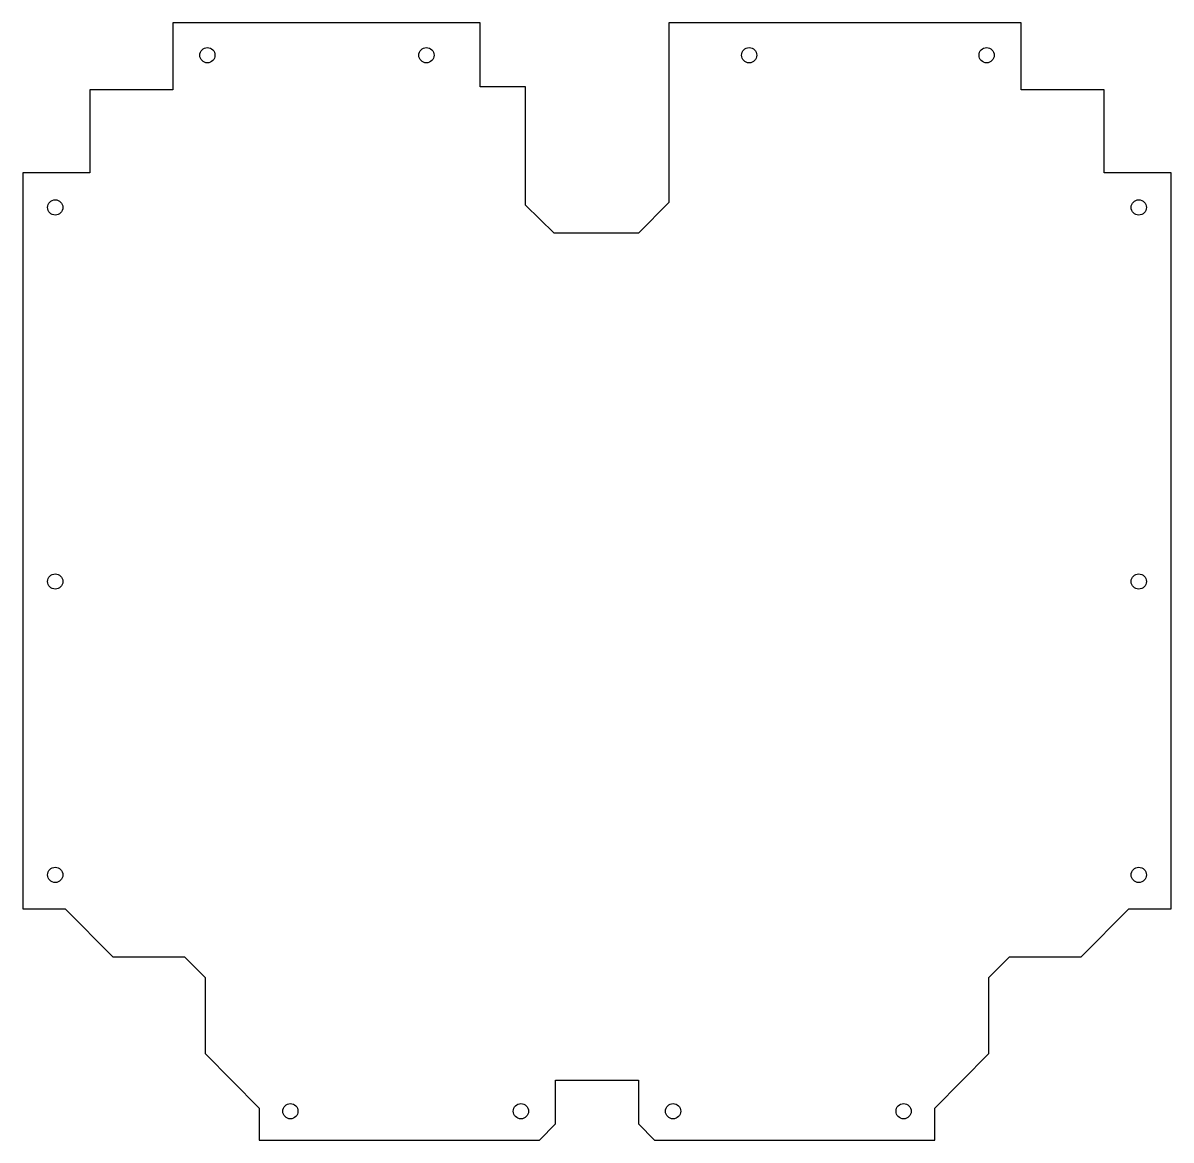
# Model space of a CAD drawing. Header units: millimetres. Extents: x -1458 to -960, y -242 to 242.
import ezdxf

# ---------------------------------------------------------------- set-up
doc = ezdxf.new("R2010")
doc.units = ezdxf.units.MM
doc.layers.get('0').update_dxf_attribs({"linetype": 'CONTINUOUS'})

msp = doc.modelspace()

# ---------------------------------------------------------------- linework, layer by layer
msp.add_lwpolyline([(-1025, 213.25), (-1025, 242.25), (-1177.84, 242.25), (-1177.84, 164.39), (-1191, 151.04), (-1227.62, 151.04), (-1240, 163.25), (-1240, 214.55), (-1259.62, 214.55), (-1259.62, 242.25), (-1393, 242.25), (-1393, 213.25), (-1429, 213.25), (-1429, 177.25), (-1458, 177.25), (-1458, -141.92), (-1439.75, -141.92), (-1419, -162.76), (-1387.95, -162.76), (-1379, -171.75), (-1379, -204.75), (-1355.49, -228.36), (-1355.49, -242.25), (-1234, -242.25), (-1227, -235.25), (-1227, -216.25), (-1191, -216.25), (-1191, -235.25), (-1184, -242.25), (-1062.51, -242.25), (-1062.51, -228.36), (-1039, -204.75), (-1039, -171.75), (-1030.05, -162.76), (-999, -162.76), (-978.25, -141.92), (-960, -141.92), (-960, 177.25), (-989, 177.25), (-989, 213.25)], close=True)
for centre in [(-1378, 228.25), (-1283, 228.25), (-1143, 228.25), (-1040, 228.25), (-1444, 162.25), (-974, 162.25), (-1444, 0), (-974, 0), (-1444, -127.25), (-974, -127.25), (-1342, -229.75), (-1242, -229.75), (-1176, -229.75), (-1076, -229.75)]:
    msp.add_circle(centre, 3.3)

doc.saveas('drawing.dxf')
